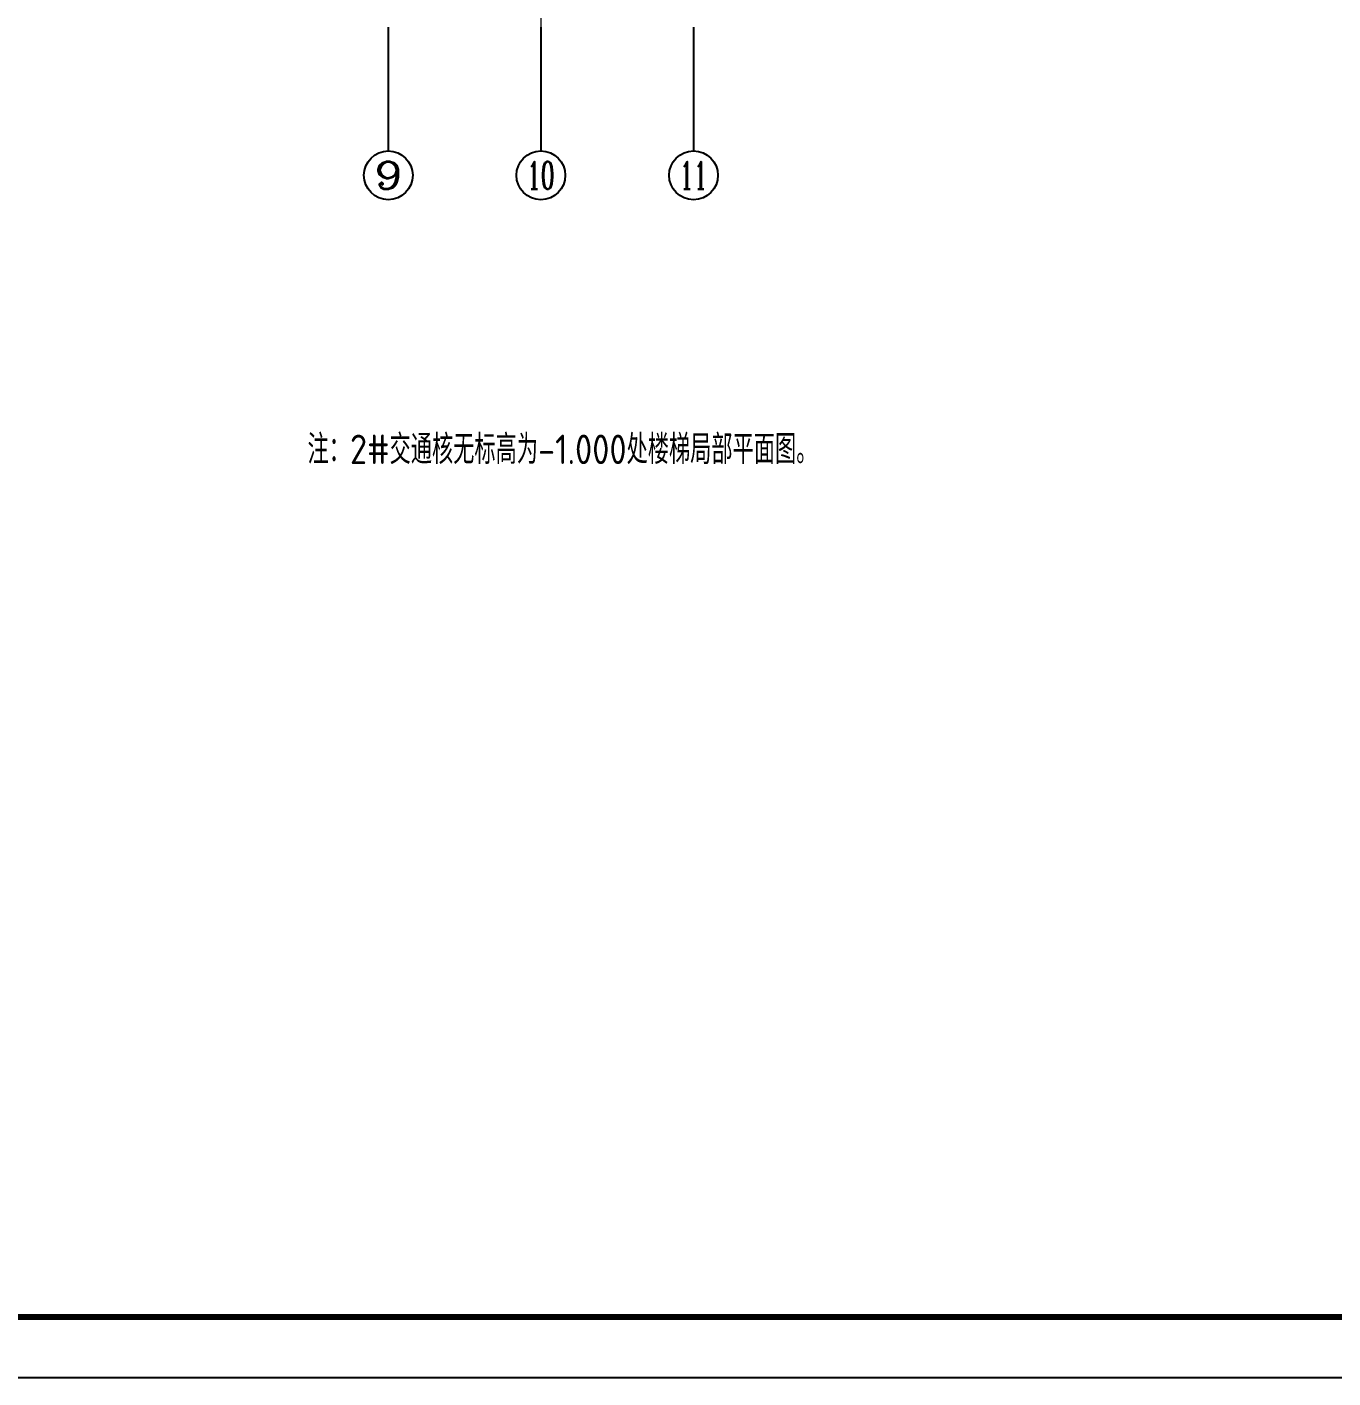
# Model space of a CAD drawing. Extents: x -518115 to 389031, y -231062 to 1628073.
# Drawn here: x 153490 to 164185, y 90107 to 101171 of the extents above; entities that cross this region are included whole.
import ezdxf
from ezdxf.enums import TextEntityAlignment as Align

# ---------------------------------------------------------------- set-up
doc = ezdxf.new("R2010")
doc.units = 0
doc.header["$LTSCALE"] = 1000
doc.header["$MEASUREMENT"] = 0
doc.linetypes.add('DOTE', pattern=[2.42, 2, -0.2, 0.02, -0.2])
for name, color, linetype in [('AXIS', 3, 'Continuous'), ('AXIS_TEXT', 4, 'Continuous'), ('PUB_TEXT', 4, 'Continuous'), ('图框', 140, 'Continuous')]:
    doc.layers.add(name, color=color, linetype=linetype)
doc.layers.add('DOTE', color=19, linetype='DOTE', lineweight=9)
doc.layers.add('yichutu', color=7, linetype='Continuous', true_color=0xffffff, plot=False)
doc.styles.add('_TCH_AXIS', font='COMPLEX', dxfattribs={"bigfont": 'GBCBIG'})
doc.styles.add('COMPLEX', font='COMPLEX')
doc.styles.get("Standard").update_dxf_attribs({"font": 'gbenor.shx', "bigfont": 'gbcbig.shx'})

# ---------------------------------------------------------------- blocks, each defined once
blk = doc.blocks.new('yct-841-594-84100-59399.9999999999-100-1000.0')
at = {"layer": 'yichutu', "color": 7, "true_color": 0xffffff}
blk.add_lwpolyline([(0, 0), (0, 59400), (84100, 59400), (84100, 0)], close=True, dxfattribs=at)
blk = doc.blocks.new('_AXISO')
blk.add_circle((0, 0), 0.5)
at = {"layer": 'AXIS_TEXT', "style": 'COMPLEX', "width": 1.041667}
blk.add_attdef('A', text='', height=0.56, dxfattribs=at).set_placement((-0.25, -0.28), (0.25, -0.28), align=Align.FIT)
blk = doc.blocks.new('A$C549D2611')
at = {"layer": '图框'}
blk.add_lwpolyline([(0, 0), (42050, 0), (42050, -29700), (0, -29700)], close=True, dxfattribs=at)
blk.add_lwpolyline([(0, 0), (42050, 0), (42050, -29700), (0, -29700)], close=True, dxfattribs=at)
at = {"layer": '图框', "const_width": 50}
blk.add_lwpolyline([(41550, -29200), (41550, -500), (1250, -500), (1250, -29200)], close=True, dxfattribs=at)

msp = doc.modelspace()

# ---------------------------------------------------------------- linework, layer by layer
at = {"layer": 'AXIS'}
for p, q in [((156448.7, 101170.7), (156448.7, 100156.1)), ((157698.2, 101170.7), (157698.2, 100156.1)), ((158948.7, 101170.7), (158948.7, 100156.1))]:
    msp.add_line(p, q, dxfattribs=at)
at = {"layer": 'DOTE', "linetype": 'DOTE', "ltscale": 0.3}
msp.add_line((157698.8, 101570.7), (157698.8, 101165.9), dxfattribs=at)

# ---------------------------------------------------------------- block references
msp.add_blockref('A$C549D2611', (132830.5, 119806.8))
at = {"layer": 'AXIS'}
ref = msp.add_blockref('_AXISO', (156448.7, 99956.1), dxfattribs=dict(at, xscale=400, yscale=400, zscale=400))
ref.add_attrib('A', '9', dxfattribs={"layer": 'AXIS_TEXT', "height": 226.3, "style": '_TCH_AXIS', "width": 1.5}).set_placement((156335.6, 99843), (156561.9, 99843), align=Align.FIT)
ref = msp.add_blockref('_AXISO', (157698.2, 99956.1), dxfattribs=dict(at, xscale=400, yscale=400, zscale=400))
ref.add_attrib('A', '10', dxfattribs={"layer": 'AXIS_TEXT', "height": 226.27, "style": '_TCH_AXIS', "width": 0.724138}).set_placement((157585.1, 99843), (157811.4, 99843), align=Align.FIT)
ref = msp.add_blockref('_AXISO', (158948.7, 99956.1), dxfattribs=dict(at, xscale=400, yscale=400, zscale=400))
ref.add_attrib('A', '11', dxfattribs={"layer": 'AXIS_TEXT', "height": 226.27, "style": '_TCH_AXIS', "width": 0.875}).set_placement((158835.6, 99843), (159061.9, 99843), align=Align.FIT)
at = {"layer": 'yichutu', "xscale": 0.5, "yscale": 0.5, "zscale": 0.5}
msp.add_blockref('yct-841-594-84100-59399.9999999999-100-1000.0', (132830.5, 90106.8), dxfattribs=at)

# ---------------------------------------------------------------- texts
at = {"layer": 'PUB_TEXT', "color": 1}
msp.add_text('注：2#交通核无标高为-1.000处楼梯局部平面图。', height=241.135, dxfattribs=at).set_placement((155787.5, 97591.3))

doc.saveas('drawing.dxf')
